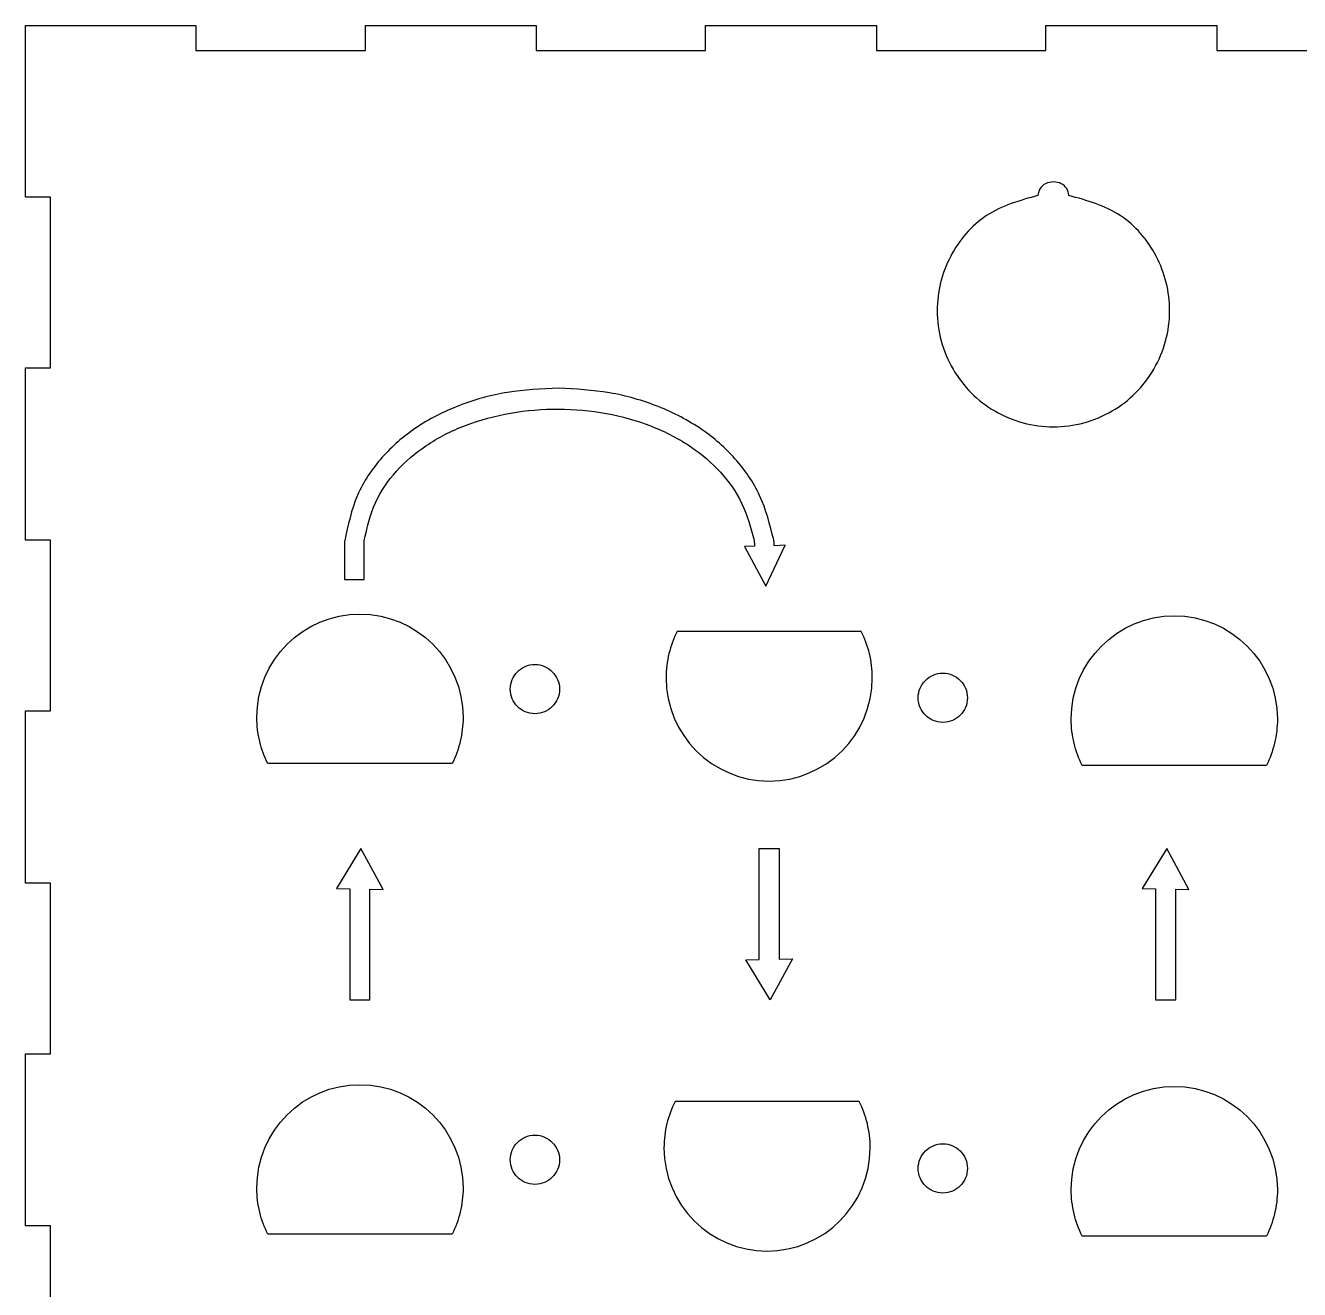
# Model space of a CAD drawing. Extents: x -830 to 230, y -333 to 309.
# Drawn here: x -548.5 to -395.9, y 156.6 to 308 of the extents above; entities that cross this region are included whole.
import ezdxf

# ---------------------------------------------------------------- set-up
doc = ezdxf.new("R2010")
doc.units = 0
doc.layers.add('newlayer', color=7, linetype='CONTINUOUS')

msp = doc.modelspace()

# ---------------------------------------------------------------- linework, layer by layer
at = {"layer": 'newlayer', "color": 7}
for p, q in [((-548.512673, 287.447274), (-548.512673, 308.025607)), ((-548.512673, 308.025607), (-528.083058, 308.025607)), ((-528.083058, 308.025607), (-528.083058, 305.025607)), ((-507.788443, 305.025607), (-507.788443, 308.025607)), ((-507.788443, 308.025607), (-487.313828, 308.025607)), ((-487.313828, 308.025607), (-487.313828, 305.025607)), ((-467.019211, 305.025607), (-467.019211, 308.025607)), ((-467.019211, 308.025607), (-446.544596, 308.025607)), ((-446.544596, 308.025607), (-446.544596, 305.025607)), ((-426.249981, 305.025607), (-426.249981, 308.025607)), ((-426.249981, 308.025607), (-405.775366, 308.025607)), ((-405.775366, 308.025607), (-405.775366, 305.025607)), ((-528.083058, 305.025607), (-507.788443, 305.025607)), ((-487.313828, 305.025607), (-467.019211, 305.025607)), ((-446.544596, 305.025607), (-426.249981, 305.025607)), ((-405.775366, 305.025607), (-385.480752, 305.025607)), ((-425.352972, 289.300625), (-425.352972, 289.300625)), ((-545.512673, 287.447274), (-548.512673, 287.447274)), ((-545.512673, 267.003941), (-545.512673, 287.447274)), ((-548.512673, 246.380608), (-548.512673, 267.003941)), ((-548.512673, 267.003941), (-545.512673, 267.003941)), ((-545.512673, 246.380608), (-548.512673, 246.380608)), ((-545.512673, 225.937274), (-545.512673, 246.380608)), ((-513.246822, 236.558544), (-512.111893, 236.974449)), ((-512.111893, 236.974449), (-510.928084, 237.279226)), ((-510.928084, 237.279226), (-509.701602, 237.466653)), ((-509.701602, 237.466653), (-508.438658, 237.530512)), ((-508.438658, 237.530512), (-507.175742, 237.466653)), ((-507.175742, 237.466653), (-505.94926, 237.279226)), ((-505.94926, 237.279226), (-504.765451, 236.974449)), ((-504.765451, 236.974449), (-503.630523, 236.558544)), ((-415.678789, 236.351912), (-414.543861, 236.767817)), ((-414.543861, 236.767817), (-413.360052, 237.072595)), ((-413.360052, 237.072595), (-412.13357, 237.260021)), ((-412.13357, 237.260021), (-410.870626, 237.32388)), ((-410.870626, 237.32388), (-409.60771, 237.260021)), ((-409.60771, 237.260021), (-408.381228, 237.072595)), ((-408.381228, 237.072595), (-407.197419, 236.767817)), ((-407.197419, 236.767817), (-406.06249, 236.351912)), ((-516.296261, 234.706249), (-515.345228, 235.418225)), ((-515.345228, 235.418225), (-514.326688, 236.037728)), ((-514.326688, 236.037728), (-513.246822, 236.558544)), ((-503.630523, 236.558544), (-502.550656, 236.037728)), ((-502.550656, 236.037728), (-501.532116, 235.418225)), ((-501.532116, 235.418225), (-500.581083, 234.706249)), ((-470.589102, 235.124237), (-470.734136, 234.803618)), ((-470.435488, 235.440049), (-470.589102, 235.124237)), ((-469.056381, 235.440049), (-470.435488, 235.440049)), ((-467.677246, 235.440049), (-469.056381, 235.440049)), ((-466.298111, 235.440049), (-467.677246, 235.440049)), ((-464.918975, 235.440049), (-466.298111, 235.440049)), ((-463.539868, 235.440049), (-464.918975, 235.440049)), ((-462.160733, 235.440049), (-463.539868, 235.440049)), ((-460.781598, 235.440049), (-462.160733, 235.440049)), ((-459.402462, 235.440049), (-460.781598, 235.440049)), ((-458.023355, 235.440049), (-459.402462, 235.440049)), ((-456.64422, 235.440049), (-458.023355, 235.440049)), ((-455.265084, 235.440049), (-456.64422, 235.440049)), ((-453.885949, 235.440049), (-455.265084, 235.440049)), ((-452.506842, 235.440049), (-453.885949, 235.440049)), ((-451.127707, 235.440049), (-452.506842, 235.440049)), ((-449.748571, 235.440049), (-451.127707, 235.440049)), ((-448.369436, 235.440049), (-449.748571, 235.440049)), ((-448.216048, 235.124299), (-448.369436, 235.440049)), ((-448.071438, 234.803714), (-448.216048, 235.124299)), ((-418.728229, 234.499617), (-417.777196, 235.211593)), ((-417.777196, 235.211593), (-416.758656, 235.831096)), ((-416.758656, 235.831096), (-415.678789, 236.351912)), ((-406.06249, 236.351912), (-404.982624, 235.831096)), ((-404.982624, 235.831096), (-403.964084, 235.211593)), ((-403.964084, 235.211593), (-403.013051, 234.499617)), ((-517.970911, 233.029775), (-517.173549, 233.908028)), ((-517.173549, 233.908028), (-516.296261, 234.706249)), ((-500.581083, 234.706249), (-499.703767, 233.908028)), ((-499.703767, 233.908028), (-498.906433, 233.029775)), ((-471.115983, 233.814294), (-471.22492, 233.475819)), ((-470.99776, 234.14851), (-471.115983, 233.814294)), ((-470.870421, 234.478329), (-470.99776, 234.14851)), ((-470.734136, 234.803618), (-470.870421, 234.478329)), ((-447.935745, 234.478433), (-448.071438, 234.803714)), ((-447.809112, 234.148597), (-447.935745, 234.478433)), ((-447.691736, 233.81435), (-447.809112, 234.148597)), ((-447.583729, 233.475836), (-447.691736, 233.81435)), ((-420.402879, 232.823144), (-419.605516, 233.701397)), ((-419.605516, 233.701397), (-418.728229, 234.499617)), ((-403.013051, 234.499617), (-402.135735, 233.701397)), ((-402.135735, 233.701397), (-401.338401, 232.823144)), ((-519.300968, 231.058067), (-518.682111, 232.077716)), ((-518.682111, 232.077716), (-517.970911, 233.029775)), ((-498.906433, 233.029775), (-498.195205, 232.077716)), ((-498.195205, 232.077716), (-497.576376, 231.058067)), ((-471.563841, 232.082099), (-471.623446, 231.724396)), ((-471.493991, 232.436228), (-471.563841, 232.082099)), ((-471.414122, 232.786649), (-471.493991, 232.436228)), ((-471.324347, 233.133227), (-471.414122, 232.786649)), ((-471.22492, 233.475819), (-471.324347, 233.133227)), ((-447.48529, 233.133196), (-447.583729, 233.475836)), ((-447.39656, 232.786568), (-447.48529, 233.133196)), ((-447.317678, 232.436098), (-447.39656, 232.786568)), ((-447.248788, 232.081926), (-447.317678, 232.436098)), ((-447.190086, 231.724199), (-447.248788, 232.081926)), ((-421.114107, 231.871084), (-420.402879, 232.823144)), ((-401.338401, 232.823144), (-400.627173, 231.871084)), ((-519.821216, 229.977048), (-519.300968, 231.058067)), ((-497.576376, 231.058067), (-497.056128, 229.977048)), ((-489.753317, 230.413367), (-489.56293, 230.622857)), ((-489.56293, 230.622857), (-489.353437, 230.813259)), ((-489.353437, 230.813259), (-489.126332, 230.98308)), ((-489.126332, 230.98308), (-488.883113, 231.130846)), ((-488.883113, 231.130846), (-488.625247, 231.255069)), ((-488.625247, 231.255069), (-488.354201, 231.35427)), ((-488.354201, 231.35427), (-488.071499, 231.426959)), ((-488.071499, 231.426959), (-487.77858, 231.471663)), ((-487.77858, 231.471663), (-487.476969, 231.486875)), ((-487.476969, 231.486875), (-487.17533, 231.471663)), ((-487.17533, 231.471663), (-486.88244, 231.426959)), ((-486.88244, 231.426959), (-486.59971, 231.35427)), ((-486.59971, 231.35427), (-486.328692, 231.255069)), ((-486.328692, 231.255069), (-486.070797, 231.130846)), ((-486.070797, 231.130846), (-485.827578, 230.98308)), ((-485.827578, 230.98308), (-485.600474, 230.813259)), ((-485.600474, 230.813259), (-485.39098, 230.622857)), ((-485.39098, 230.622857), (-485.200593, 230.413367)), ((-471.738875, 230.631248), (-471.755809, 230.260639)), ((-471.711218, 230.998834), (-471.738875, 230.631248)), ((-471.672638, 231.363265), (-471.711218, 230.998834)), ((-471.623446, 231.724396), (-471.672638, 231.363265)), ((-447.141713, 231.363053), (-447.190086, 231.724199)), ((-447.10381, 230.998633), (-447.141713, 231.363053)), ((-447.076435, 230.631081), (-447.10381, 230.998633)), ((-447.060066, 230.260538), (-447.076435, 230.631081)), ((-422.253184, 229.770416), (-421.732936, 230.851435)), ((-421.732936, 230.851435), (-421.114107, 231.871084)), ((-400.627173, 231.871084), (-400.008344, 230.851435)), ((-400.008344, 230.851435), (-399.488096, 229.770416)), ((-520.236676, 228.840881), (-519.821216, 229.977048)), ((-497.056128, 229.977048), (-496.640668, 228.840881)), ((-490.411742, 228.838516), (-490.367038, 229.131423)), ((-490.367038, 229.131423), (-490.294337, 229.414133)), ((-490.294337, 229.414133), (-490.195136, 229.685168)), ((-490.195136, 229.685168), (-490.070902, 229.94304)), ((-490.070902, 229.94304), (-489.923159, 230.186268)), ((-489.923159, 230.186268), (-489.753317, 230.413367)), ((-485.200593, 230.413367), (-485.03078, 230.186268)), ((-485.03078, 230.186268), (-484.883008, 229.94304)), ((-484.883008, 229.94304), (-484.758802, 229.685168)), ((-484.758802, 229.685168), (-484.659601, 229.414133)), ((-484.659601, 229.414133), (-484.586901, 229.131423)), ((-484.586901, 229.131423), (-484.542197, 228.838516)), ((-471.755809, 230.260639), (-471.761453, 229.887146)), ((-471.761453, 229.887146), (-471.76134, 229.887146)), ((-471.76134, 229.887146), (-471.697558, 228.622853)), ((-447.118204, 228.622853), (-447.054422, 229.887146)), ((-447.054422, 229.887146), (-447.060066, 230.260538)), ((-441.197407, 228.910418), (-441.049636, 229.153645)), ((-441.049636, 229.153645), (-440.879823, 229.380744)), ((-440.879823, 229.380744), (-440.689407, 229.590237)), ((-440.689407, 229.590237), (-440.479942, 229.780636)), ((-440.479942, 229.780636), (-440.252838, 229.950457)), ((-440.252838, 229.950457), (-440.009619, 230.098223)), ((-440.009619, 230.098223), (-439.751724, 230.222446)), ((-439.751724, 230.222446), (-439.480678, 230.321647)), ((-439.480678, 230.321647), (-439.197976, 230.394336)), ((-439.197976, 230.394336), (-438.905086, 230.43904)), ((-438.905086, 230.43904), (-438.603446, 230.454252)), ((-438.603446, 230.454252), (-438.301836, 230.43904)), ((-438.301836, 230.43904), (-438.008917, 230.394336)), ((-438.008917, 230.394336), (-437.726215, 230.321647)), ((-437.726215, 230.321647), (-437.455169, 230.222446)), ((-437.455169, 230.222446), (-437.197302, 230.098223)), ((-437.197302, 230.098223), (-436.954083, 229.950457)), ((-436.954083, 229.950457), (-436.726979, 229.780636)), ((-436.726979, 229.780636), (-436.517486, 229.590237)), ((-436.517486, 229.590237), (-436.327098, 229.380744)), ((-436.327098, 229.380744), (-436.157257, 229.153645)), ((-436.157257, 229.153645), (-436.009514, 228.910418)), ((-422.668644, 228.634249), (-422.253184, 229.770416)), ((-399.488096, 229.770416), (-399.072636, 228.634249)), ((-520.728335, 226.427982), (-520.541109, 227.655787)), ((-520.541109, 227.655787), (-520.236676, 228.840881)), ((-496.640668, 228.840881), (-496.336235, 227.655787)), ((-496.336235, 227.655787), (-496.149009, 226.427982)), ((-490.426982, 228.536894), (-490.411742, 228.838516)), ((-490.411742, 228.235274), (-490.426982, 228.536894)), ((-490.367038, 227.942367), (-490.411742, 228.235274)), ((-490.294337, 227.659657), (-490.367038, 227.942367)), ((-490.195136, 227.388622), (-490.294337, 227.659657)), ((-484.659601, 227.659657), (-484.758802, 227.388622)), ((-484.586901, 227.942367), (-484.659601, 227.659657)), ((-484.542197, 228.235274), (-484.586901, 227.942367)), ((-484.542197, 228.838516), (-484.526957, 228.536894)), ((-484.526957, 228.536894), (-484.542197, 228.235274)), ((-471.697558, 228.622853), (-471.510332, 227.395051)), ((-447.30543, 227.395048), (-447.118204, 228.622853)), ((-441.553459, 227.504271), (-441.538219, 227.805893)), ((-441.538219, 227.202651), (-441.553459, 227.504271)), ((-441.538219, 227.805893), (-441.493515, 228.0988)), ((-441.493515, 228.0988), (-441.420814, 228.381511)), ((-441.420814, 228.381511), (-441.321613, 228.652545)), ((-441.321613, 228.652545), (-441.197407, 228.910418)), ((-436.009514, 228.910418), (-435.88528, 228.652545)), ((-435.88528, 228.652545), (-435.786078, 228.381511)), ((-435.786078, 228.381511), (-435.713378, 228.0988)), ((-435.713378, 228.0988), (-435.668674, 227.805893)), ((-435.668674, 227.805893), (-435.653434, 227.504271)), ((-435.653434, 227.504271), (-435.668674, 227.202651)), ((-423.160303, 226.221351), (-422.973077, 227.449153)), ((-422.973077, 227.449153), (-422.668644, 228.634249)), ((-399.072636, 228.634249), (-398.768203, 227.449153)), ((-398.768203, 227.449153), (-398.580977, 226.221351)), ((-548.512673, 205.313942), (-548.512673, 225.937274)), ((-548.512673, 225.937274), (-545.512673, 225.937274)), ((-520.792117, 225.163689), (-520.728335, 226.427982)), ((-496.149009, 226.427982), (-496.085199, 225.163689)), ((-490.070902, 227.13075), (-490.195136, 227.388622)), ((-489.923159, 226.887522), (-490.070902, 227.13075)), ((-489.753317, 226.660421), (-489.923159, 226.887522)), ((-489.56293, 226.45093), (-489.753317, 226.660421)), ((-489.353437, 226.260532), (-489.56293, 226.45093)), ((-489.126332, 226.090707), (-489.353437, 226.260532)), ((-488.883113, 225.942944), (-489.126332, 226.090707)), ((-488.625247, 225.818721), (-488.883113, 225.942944)), ((-486.070797, 225.942944), (-486.328692, 225.818721)), ((-485.827578, 226.090707), (-486.070797, 225.942944)), ((-485.600474, 226.260532), (-485.827578, 226.090707)), ((-485.39098, 226.45093), (-485.600474, 226.260532)), ((-485.200593, 226.660421), (-485.39098, 226.45093)), ((-485.03078, 226.887522), (-485.200593, 226.660421)), ((-484.883008, 227.13075), (-485.03078, 226.887522)), ((-484.758802, 227.388622), (-484.883008, 227.13075)), ((-471.510332, 227.395051), (-471.20587, 226.209954)), ((-471.20587, 226.209954), (-470.790411, 225.073787)), ((-448.025351, 225.073787), (-447.609891, 226.209954)), ((-447.609891, 226.209954), (-447.30543, 227.395048)), ((-441.493515, 226.909744), (-441.538219, 227.202651)), ((-441.420814, 226.627034), (-441.493515, 226.909744)), ((-441.321613, 226.355999), (-441.420814, 226.627034)), ((-441.197407, 226.098127), (-441.321613, 226.355999)), ((-441.049636, 225.854899), (-441.197407, 226.098127)), ((-436.009514, 226.098127), (-436.157257, 225.854899)), ((-435.88528, 226.355999), (-436.009514, 226.098127)), ((-435.786078, 226.627034), (-435.88528, 226.355999)), ((-435.713378, 226.909744), (-435.786078, 226.627034)), ((-435.668674, 227.202651), (-435.713378, 226.909744)), ((-423.224085, 224.957057), (-423.160303, 226.221351)), ((-398.580977, 226.221351), (-398.517166, 224.957057)), ((-520.786614, 224.790196), (-520.792258, 225.163689)), ((-520.792258, 225.163689), (-520.792117, 225.163689)), ((-520.769681, 224.419587), (-520.786614, 224.790196)), ((-520.742023, 224.052002), (-520.769681, 224.419587)), ((-496.107212, 224.419754), (-496.134588, 224.052202)), ((-496.090843, 224.790298), (-496.107212, 224.419754)), ((-496.085199, 225.163689), (-496.090843, 224.790298)), ((-488.354201, 225.71952), (-488.625247, 225.818721)), ((-488.071499, 225.646828), (-488.354201, 225.71952)), ((-487.77858, 225.602124), (-488.071499, 225.646828)), ((-487.476969, 225.586912), (-487.77858, 225.602124)), ((-487.17533, 225.602124), (-487.476969, 225.586912)), ((-486.88244, 225.646828), (-487.17533, 225.602124)), ((-486.59971, 225.71952), (-486.88244, 225.646828)), ((-486.328692, 225.818721), (-486.59971, 225.71952)), ((-470.790411, 225.073787), (-470.270163, 223.992769)), ((-448.545599, 223.992769), (-448.025351, 225.073787)), ((-440.879823, 225.627798), (-441.049636, 225.854899)), ((-440.689407, 225.418307), (-440.879823, 225.627798)), ((-440.479942, 225.227909), (-440.689407, 225.418307)), ((-440.252838, 225.058084), (-440.479942, 225.227909)), ((-440.009619, 224.910321), (-440.252838, 225.058084)), ((-439.751724, 224.786098), (-440.009619, 224.910321)), ((-439.480678, 224.686897), (-439.751724, 224.786098)), ((-439.197976, 224.614205), (-439.480678, 224.686897)), ((-438.905086, 224.569501), (-439.197976, 224.614205)), ((-438.603446, 224.554261), (-438.905086, 224.569501)), ((-438.301836, 224.569501), (-438.603446, 224.554261)), ((-438.008917, 224.614205), (-438.301836, 224.569501)), ((-437.726215, 224.686897), (-438.008917, 224.614205)), ((-437.455169, 224.786098), (-437.726215, 224.686897)), ((-437.197302, 224.910321), (-437.455169, 224.786098)), ((-436.954083, 225.058084), (-437.197302, 224.910321)), ((-436.726979, 225.227909), (-436.954083, 225.058084)), ((-436.517486, 225.418307), (-436.726979, 225.227909)), ((-436.327098, 225.627798), (-436.517486, 225.418307)), ((-436.157257, 225.854899), (-436.327098, 225.627798)), ((-423.218864, 224.583564), (-423.224508, 224.957057)), ((-423.224508, 224.957057), (-423.224085, 224.957057)), ((-423.201931, 224.212956), (-423.218864, 224.583564)), ((-398.522811, 224.583666), (-398.53918, 224.213122)), ((-398.517166, 224.957057), (-398.522811, 224.583666)), ((-520.703443, 223.687571), (-520.742023, 224.052002)), ((-520.654252, 223.326439), (-520.703443, 223.687571)), ((-520.594646, 222.968737), (-520.654252, 223.326439)), ((-520.524796, 222.614607), (-520.594646, 222.968737)), ((-496.279593, 222.968909), (-496.348456, 222.614737)), ((-496.220891, 223.326637), (-496.279593, 222.968909)), ((-496.17249, 223.687782), (-496.220891, 223.326637)), ((-496.134588, 224.052202), (-496.17249, 223.687782)), ((-470.270163, 223.992769), (-469.651334, 222.97312)), ((-469.651334, 222.97312), (-468.940134, 222.02106)), ((-449.875628, 222.02106), (-449.164428, 222.97312)), ((-449.164428, 222.97312), (-448.545599, 223.992769)), ((-423.173991, 223.84537), (-423.201931, 224.212956)), ((-423.135411, 223.480939), (-423.173991, 223.84537)), ((-423.08622, 223.119807), (-423.135411, 223.480939)), ((-423.026614, 222.762105), (-423.08622, 223.119807)), ((-398.652859, 223.120005), (-398.711561, 222.762277)), ((-398.604458, 223.481151), (-398.652859, 223.120005)), ((-398.566555, 223.84557), (-398.604458, 223.481151)), ((-398.53918, 224.213122), (-398.566555, 223.84557)), ((-520.444899, 222.264186), (-520.524796, 222.614607)), ((-520.355153, 221.917608), (-520.444899, 222.264186)), ((-520.255698, 221.575016), (-520.355153, 221.917608)), ((-520.146788, 221.236541), (-520.255698, 221.575016)), ((-496.614535, 221.574999), (-496.722513, 221.236485)), ((-496.516096, 221.91764), (-496.614535, 221.574999)), ((-496.427337, 222.264268), (-496.516096, 221.91764)), ((-496.348456, 222.614737), (-496.427337, 222.264268)), ((-468.940134, 222.02106), (-468.142772, 221.142807)), ((-450.67299, 221.142807), (-449.875628, 222.02106)), ((-422.956764, 222.407975), (-423.026614, 222.762105)), ((-422.876867, 222.057554), (-422.956764, 222.407975)), ((-422.78712, 221.710977), (-422.876867, 222.057554)), ((-422.687665, 221.368384), (-422.78712, 221.710977)), ((-422.578756, 221.02991), (-422.687665, 221.368384)), ((-399.046502, 221.368367), (-399.154481, 221.029853)), ((-398.948063, 221.711008), (-399.046502, 221.368367)), ((-398.859304, 222.057636), (-398.948063, 221.711008)), ((-398.780423, 222.408105), (-398.859304, 222.057636)), ((-398.711561, 222.762277), (-398.780423, 222.408105)), ((-520.028565, 220.902325), (-520.146788, 221.236541)), ((-519.901198, 220.572506), (-520.028565, 220.902325)), ((-519.764913, 220.247217), (-519.901198, 220.572506)), ((-519.619879, 219.926598), (-519.764913, 220.247217)), ((-519.466294, 219.610786), (-519.619879, 219.926598)), ((-497.246854, 219.926536), (-497.400241, 219.610786)), ((-497.102215, 220.247121), (-497.246854, 219.926536)), ((-496.966522, 220.572402), (-497.102215, 220.247121)), ((-496.839917, 220.902238), (-496.966522, 220.572402)), ((-496.722513, 221.236485), (-496.839917, 220.902238)), ((-468.142772, 221.142807), (-467.265456, 220.344586)), ((-467.265456, 220.344586), (-466.314423, 219.63261)), ((-452.50131, 219.63261), (-451.550278, 220.344586)), ((-451.550278, 220.344586), (-450.67299, 221.142807)), ((-422.460533, 220.695693), (-422.578756, 221.02991)), ((-422.333166, 220.365874), (-422.460533, 220.695693)), ((-422.196881, 220.040585), (-422.333166, 220.365874)), ((-422.051847, 219.719967), (-422.196881, 220.040585)), ((-399.534182, 220.040489), (-399.678821, 219.719905)), ((-399.39849, 220.36577), (-399.534182, 220.040489)), ((-399.271885, 220.695606), (-399.39849, 220.36577)), ((-399.154481, 221.029853), (-399.271885, 220.695606)), ((-518.087158, 219.610786), (-519.466294, 219.610786)), ((-516.708023, 219.610786), (-518.087158, 219.610786)), ((-515.328916, 219.610786), (-516.708023, 219.610786)), ((-513.949781, 219.610786), (-515.328916, 219.610786)), ((-512.570645, 219.610786), (-513.949781, 219.610786)), ((-511.19151, 219.610786), (-512.570645, 219.610786)), ((-509.812403, 219.610786), (-511.19151, 219.610786)), ((-508.433268, 219.610786), (-509.812403, 219.610786)), ((-507.054132, 219.610786), (-508.433268, 219.610786)), ((-505.674997, 219.610786), (-507.054132, 219.610786)), ((-504.29589, 219.610786), (-505.674997, 219.610786)), ((-502.916754, 219.610786), (-504.29589, 219.610786)), ((-501.537619, 219.610786), (-502.916754, 219.610786)), ((-500.158484, 219.610786), (-501.537619, 219.610786)), ((-498.779377, 219.610786), (-500.158484, 219.610786)), ((-497.400241, 219.610786), (-498.779377, 219.610786)), ((-466.314423, 219.63261), (-465.295883, 219.013107)), ((-465.295883, 219.013107), (-464.216044, 218.492291)), ((-464.216044, 218.492291), (-463.081088, 218.076386)), ((-455.734646, 218.076386), (-454.599717, 218.492291)), ((-454.599717, 218.492291), (-453.519879, 219.013107)), ((-453.519879, 219.013107), (-452.50131, 219.63261)), ((-421.898262, 219.404154), (-422.051847, 219.719967)), ((-420.519126, 219.404154), (-421.898262, 219.404154)), ((-419.139991, 219.404154), (-420.519126, 219.404154)), ((-417.760884, 219.404154), (-419.139991, 219.404154)), ((-416.381748, 219.404154), (-417.760884, 219.404154)), ((-415.002613, 219.404154), (-416.381748, 219.404154)), ((-413.623478, 219.404154), (-415.002613, 219.404154)), ((-412.244371, 219.404154), (-413.623478, 219.404154)), ((-410.865235, 219.404154), (-412.244371, 219.404154)), ((-409.4861, 219.404154), (-410.865235, 219.404154)), ((-408.106965, 219.404154), (-409.4861, 219.404154)), ((-406.727858, 219.404154), (-408.106965, 219.404154)), ((-405.348722, 219.404154), (-406.727858, 219.404154)), ((-403.969587, 219.404154), (-405.348722, 219.404154)), ((-402.590452, 219.404154), (-403.969587, 219.404154)), ((-401.211344, 219.404154), (-402.590452, 219.404154)), ((-399.832209, 219.404154), (-401.211344, 219.404154)), ((-399.678821, 219.719905), (-399.832209, 219.404154)), ((-463.081088, 218.076386), (-461.897278, 217.771609)), ((-461.897278, 217.771609), (-460.670797, 217.584182)), ((-460.670797, 217.584182), (-459.407881, 217.520324)), ((-459.407881, 217.520324), (-458.144965, 217.584182)), ((-458.144965, 217.584182), (-456.918483, 217.771609)), ((-456.918483, 217.771609), (-455.734646, 218.076386)), ((-545.512673, 205.313942), (-548.512673, 205.313942)), ((-545.512673, 184.870608), (-545.512673, 205.313942)), ((-548.512673, 164.247275), (-548.512673, 184.870608)), ((-548.512673, 184.870608), (-545.512673, 184.870608)), ((-514.326688, 179.666819), (-513.246822, 180.187635)), ((-513.246822, 180.187635), (-512.111893, 180.60354)), ((-512.111893, 180.60354), (-510.928084, 180.908318)), ((-510.928084, 180.908318), (-509.701602, 181.095744)), ((-509.701602, 181.095744), (-508.438658, 181.159603)), ((-508.438658, 181.159603), (-507.175742, 181.095744)), ((-507.175742, 181.095744), (-505.94926, 180.908318)), ((-505.94926, 180.908318), (-504.765451, 180.60354)), ((-504.765451, 180.60354), (-503.630523, 180.187635)), ((-503.630523, 180.187635), (-502.550656, 179.666819)), ((-415.678789, 179.981015), (-414.543861, 180.39692)), ((-414.543861, 180.39692), (-413.360052, 180.701697)), ((-413.360052, 180.701697), (-412.13357, 180.889124)), ((-412.13357, 180.889124), (-410.870626, 180.952982)), ((-410.870626, 180.952982), (-409.60771, 180.889124)), ((-409.60771, 180.889124), (-408.381228, 180.701697)), ((-408.381228, 180.701697), (-407.197419, 180.39692)), ((-407.197419, 180.39692), (-406.06249, 179.981015)), ((-516.296261, 178.33534), (-515.345228, 179.047316)), ((-515.345228, 179.047316), (-514.326688, 179.666819)), ((-502.550656, 179.666819), (-501.532116, 179.047316)), ((-501.532116, 179.047316), (-500.581083, 178.33534)), ((-470.840308, 178.836906), (-470.985342, 178.516287)), ((-470.686694, 179.152718), (-470.840308, 178.836906)), ((-469.307587, 179.152718), (-470.686694, 179.152718)), ((-467.928452, 179.152718), (-469.307587, 179.152718)), ((-466.549317, 179.152718), (-467.928452, 179.152718)), ((-465.170181, 179.152718), (-466.549317, 179.152718)), ((-463.791074, 179.152718), (-465.170181, 179.152718)), ((-462.411939, 179.152718), (-463.791074, 179.152718)), ((-461.032804, 179.152718), (-462.411939, 179.152718)), ((-459.653668, 179.152718), (-461.032804, 179.152718)), ((-458.274561, 179.152718), (-459.653668, 179.152718)), ((-456.895426, 179.152718), (-458.274561, 179.152718)), ((-455.51629, 179.152718), (-456.895426, 179.152718)), ((-454.137155, 179.152718), (-455.51629, 179.152718)), ((-452.758048, 179.152718), (-454.137155, 179.152718)), ((-451.378913, 179.152718), (-452.758048, 179.152718)), ((-449.999777, 179.152718), (-451.378913, 179.152718)), ((-448.620642, 179.152718), (-449.999777, 179.152718)), ((-448.467254, 178.836968), (-448.620642, 179.152718)), ((-448.322644, 178.516383), (-448.467254, 178.836968)), ((-418.728229, 178.12872), (-417.777196, 178.840696)), ((-417.777196, 178.840696), (-416.758656, 179.460199)), ((-416.758656, 179.460199), (-415.678789, 179.981015)), ((-406.06249, 179.981015), (-404.982624, 179.460199)), ((-404.982624, 179.460199), (-403.964084, 178.840696)), ((-403.964084, 178.840696), (-403.013051, 178.12872)), ((-517.970911, 176.658867), (-517.173549, 177.53712)), ((-517.173549, 177.53712), (-516.296261, 178.33534)), ((-500.581083, 178.33534), (-499.703767, 177.53712)), ((-499.703767, 177.53712), (-498.906433, 176.658867)), ((-471.476126, 177.188488), (-471.575553, 176.845895)), ((-471.367189, 177.526963), (-471.476126, 177.188488)), ((-471.248966, 177.861179), (-471.367189, 177.526963)), ((-471.121627, 178.190998), (-471.248966, 177.861179)), ((-470.985342, 178.516287), (-471.121627, 178.190998)), ((-448.186951, 178.191102), (-448.322644, 178.516383)), ((-448.060318, 177.861266), (-448.186951, 178.191102)), ((-447.942942, 177.527019), (-448.060318, 177.861266)), ((-447.834935, 177.188505), (-447.942942, 177.527019)), ((-447.736496, 176.845864), (-447.834935, 177.188505)), ((-420.402879, 176.452246), (-419.605516, 177.330499)), ((-419.605516, 177.330499), (-418.728229, 178.12872)), ((-403.013051, 178.12872), (-402.135735, 177.330499)), ((-402.135735, 177.330499), (-401.338401, 176.452246)), ((-519.300968, 174.687158), (-518.682111, 175.706807)), ((-518.682111, 175.706807), (-517.970911, 176.658867)), ((-498.906433, 176.658867), (-498.195205, 175.706807)), ((-498.195205, 175.706807), (-497.576376, 174.687158)), ((-471.815047, 175.794767), (-471.874652, 175.437065)), ((-471.745197, 176.148897), (-471.815047, 175.794767)), ((-471.665328, 176.499318), (-471.745197, 176.148897)), ((-471.575553, 176.845895), (-471.665328, 176.499318)), ((-447.647766, 176.499236), (-447.736496, 176.845864)), ((-447.568884, 176.148767), (-447.647766, 176.499236)), ((-447.499994, 175.794595), (-447.568884, 176.148767)), ((-447.441292, 175.436867), (-447.499994, 175.794595)), ((-421.114107, 175.500187), (-420.402879, 176.452246)), ((-401.338401, 176.452246), (-400.627173, 175.500187)), ((-519.821216, 173.60614), (-519.300968, 174.687158)), ((-497.576376, 174.687158), (-497.056128, 173.60614)), ((-489.923159, 173.815371), (-489.753317, 174.042469)), ((-489.753317, 174.042469), (-489.56293, 174.251963)), ((-489.56293, 174.251963), (-489.353437, 174.442361)), ((-489.353437, 174.442361), (-489.126332, 174.612183)), ((-489.126332, 174.612183), (-488.883113, 174.759949)), ((-488.883113, 174.759949), (-488.625247, 174.884172)), ((-488.625247, 174.884172), (-488.354201, 174.983373)), ((-488.354201, 174.983373), (-488.071499, 175.056062)), ((-488.071499, 175.056062), (-487.77858, 175.100766)), ((-487.77858, 175.100766), (-487.476969, 175.115978)), ((-487.476969, 175.115978), (-487.17533, 175.100766)), ((-487.17533, 175.100766), (-486.88244, 175.056062)), ((-486.88244, 175.056062), (-486.59971, 174.983373)), ((-486.59971, 174.983373), (-486.328692, 174.884172)), ((-486.328692, 174.884172), (-486.070797, 174.759949)), ((-486.070797, 174.759949), (-485.827578, 174.612183)), ((-485.827578, 174.612183), (-485.600474, 174.442361)), ((-485.600474, 174.442361), (-485.39098, 174.251963)), ((-485.39098, 174.251963), (-485.200593, 174.042469)), ((-485.200593, 174.042469), (-485.03078, 173.815371)), ((-471.990364, 174.343916), (-472.007297, 173.973308)), ((-471.962424, 174.711502), (-471.990364, 174.343916)), ((-471.923844, 175.075933), (-471.962424, 174.711502)), ((-471.874652, 175.437065), (-471.923844, 175.075933)), ((-447.392919, 175.075722), (-447.441292, 175.436867)), ((-447.355016, 174.711302), (-447.392919, 175.075722)), ((-447.327641, 174.34375), (-447.355016, 174.711302)), ((-447.311272, 173.973206), (-447.327641, 174.34375)), ((-439.480678, 173.95075), (-439.197976, 174.023439)), ((-439.197976, 174.023439), (-438.905086, 174.068143)), ((-438.905086, 174.068143), (-438.603446, 174.083355)), ((-438.603446, 174.083355), (-438.301836, 174.068143)), ((-438.301836, 174.068143), (-438.008917, 174.023439)), ((-438.008917, 174.023439), (-437.726215, 173.95075)), ((-422.253184, 173.399519), (-421.732936, 174.480537)), ((-421.732936, 174.480537), (-421.114107, 175.500187)), ((-400.627173, 175.500187), (-400.008344, 174.480537)), ((-400.008344, 174.480537), (-399.488096, 173.399519)), ((-520.236676, 172.469972), (-519.821216, 173.60614)), ((-497.056128, 173.60614), (-496.640668, 172.469972)), ((-490.411742, 172.467618), (-490.367038, 172.760526)), ((-490.367038, 172.760526), (-490.294337, 173.043236)), ((-490.294337, 173.043236), (-490.195136, 173.314271)), ((-490.195136, 173.314271), (-490.070902, 173.572143)), ((-490.070902, 173.572143), (-489.923159, 173.815371)), ((-485.03078, 173.815371), (-484.883008, 173.572143)), ((-484.883008, 173.572143), (-484.758802, 173.314271)), ((-484.758802, 173.314271), (-484.659601, 173.043236)), ((-484.659601, 173.043236), (-484.586901, 172.760526)), ((-484.586901, 172.760526), (-484.542197, 172.467618)), ((-472.007297, 173.973308), (-472.012941, 173.599815)), ((-472.012941, 173.599815), (-472.012546, 173.599815)), ((-472.012546, 173.599815), (-471.948764, 172.335522)), ((-447.36941, 172.335522), (-447.305628, 173.599815)), ((-447.305628, 173.599815), (-447.311272, 173.973206)), ((-441.321613, 172.281648), (-441.197407, 172.53952)), ((-441.197407, 172.53952), (-441.049636, 172.782748)), ((-441.049636, 172.782748), (-440.879823, 173.009846)), ((-440.879823, 173.009846), (-440.689407, 173.219337)), ((-440.689407, 173.219337), (-440.479942, 173.409738)), ((-440.479942, 173.409738), (-440.252838, 173.57956)), ((-440.252838, 173.57956), (-440.009619, 173.727326)), ((-440.009619, 173.727326), (-439.751724, 173.851549)), ((-439.751724, 173.851549), (-439.480678, 173.95075)), ((-437.726215, 173.95075), (-437.455169, 173.851549)), ((-437.455169, 173.851549), (-437.197302, 173.727326)), ((-437.197302, 173.727326), (-436.954083, 173.57956)), ((-436.954083, 173.57956), (-436.726979, 173.409738)), ((-436.726979, 173.409738), (-436.517486, 173.219337)), ((-436.517486, 173.219337), (-436.327098, 173.009846)), ((-436.327098, 173.009846), (-436.157257, 172.782748)), ((-436.157257, 172.782748), (-436.009514, 172.53952)), ((-436.009514, 172.53952), (-435.88528, 172.281648)), ((-422.668644, 172.263352), (-422.253184, 173.399519)), ((-399.488096, 173.399519), (-399.072636, 172.263352)), ((-520.728335, 170.057074), (-520.541109, 171.284876)), ((-520.541109, 171.284876), (-520.236676, 172.469972)), ((-496.640668, 172.469972), (-496.336235, 171.284879)), ((-496.336235, 171.284879), (-496.149009, 170.057074)), ((-490.426982, 172.165996), (-490.411742, 172.467618)), ((-490.411742, 171.864377), (-490.426982, 172.165996)), ((-490.367038, 171.57147), (-490.411742, 171.864377)), ((-490.294337, 171.288759), (-490.367038, 171.57147)), ((-490.195136, 171.017724), (-490.294337, 171.288759)), ((-490.070902, 170.759852), (-490.195136, 171.017724)), ((-484.758802, 171.017724), (-484.883008, 170.759852)), ((-484.659601, 171.288759), (-484.758802, 171.017724)), ((-484.586901, 171.57147), (-484.659601, 171.288759)), ((-484.542197, 171.864377), (-484.586901, 171.57147)), ((-484.542197, 172.467618), (-484.526957, 172.165996)), ((-484.526957, 172.165996), (-484.542197, 171.864377)), ((-471.948764, 172.335522), (-471.761538, 171.107719)), ((-471.761538, 171.107719), (-471.457076, 169.922623)), ((-447.861097, 169.922623), (-447.556636, 171.107717)), ((-447.556636, 171.107717), (-447.36941, 172.335522)), ((-441.553459, 171.133373), (-441.538219, 171.434996)), ((-441.538219, 170.831754), (-441.553459, 171.133373)), ((-441.538219, 171.434996), (-441.493515, 171.727903)), ((-441.493515, 171.727903), (-441.420814, 172.010613)), ((-441.420814, 172.010613), (-441.321613, 172.281648)), ((-435.88528, 172.281648), (-435.786078, 172.010613)), ((-435.786078, 172.010613), (-435.713378, 171.727903)), ((-435.713378, 171.727903), (-435.668674, 171.434996)), ((-435.668674, 171.434996), (-435.653434, 171.133373)), ((-435.653434, 171.133373), (-435.668674, 170.831754)), ((-423.160303, 169.850453), (-422.973077, 171.078255)), ((-422.973077, 171.078255), (-422.668644, 172.263352)), ((-399.072636, 172.263352), (-398.768203, 171.078255)), ((-398.768203, 171.078255), (-398.580977, 169.850453)), ((-520.792117, 168.79278), (-520.728335, 170.057074)), ((-496.149009, 170.057074), (-496.085199, 168.79278)), ((-489.923159, 170.516625), (-490.070902, 170.759852)), ((-489.753317, 170.289523), (-489.923159, 170.516625)), ((-489.56293, 170.080033), (-489.753317, 170.289523)), ((-489.353437, 169.889634), (-489.56293, 170.080033)), ((-489.126332, 169.71981), (-489.353437, 169.889634)), ((-488.883113, 169.572047), (-489.126332, 169.71981)), ((-488.625247, 169.447824), (-488.883113, 169.572047)), ((-488.354201, 169.348623), (-488.625247, 169.447824)), ((-486.328692, 169.447824), (-486.59971, 169.348623)), ((-486.070797, 169.572047), (-486.328692, 169.447824)), ((-485.827578, 169.71981), (-486.070797, 169.572047)), ((-485.600474, 169.889634), (-485.827578, 169.71981)), ((-485.39098, 170.080033), (-485.600474, 169.889634)), ((-485.200593, 170.289523), (-485.39098, 170.080033)), ((-485.03078, 170.516625), (-485.200593, 170.289523)), ((-484.883008, 170.759852), (-485.03078, 170.516625)), ((-471.457076, 169.922623), (-471.041617, 168.786456)), ((-448.276557, 168.786456), (-447.861097, 169.922623)), ((-441.493515, 170.538847), (-441.538219, 170.831754)), ((-441.420814, 170.256136), (-441.493515, 170.538847)), ((-441.321613, 169.985101), (-441.420814, 170.256136)), ((-441.197407, 169.727229), (-441.321613, 169.985101)), ((-441.049636, 169.484002), (-441.197407, 169.727229)), ((-440.879823, 169.2569), (-441.049636, 169.484002)), ((-436.157257, 169.484002), (-436.327098, 169.2569)), ((-436.009514, 169.727229), (-436.157257, 169.484002)), ((-435.88528, 169.985101), (-436.009514, 169.727229)), ((-435.786078, 170.256136), (-435.88528, 169.985101)), ((-435.713378, 170.538847), (-435.786078, 170.256136)), ((-435.668674, 170.831754), (-435.713378, 170.538847)), ((-423.224085, 168.58616), (-423.160303, 169.850453)), ((-398.580977, 169.850453), (-398.517166, 168.58616)), ((-520.786614, 168.419287), (-520.792258, 168.79278)), ((-520.792258, 168.79278), (-520.792117, 168.79278)), ((-520.769681, 168.048679), (-520.786614, 168.419287)), ((-520.742023, 167.681093), (-520.769681, 168.048679)), ((-496.107212, 168.048845), (-496.134588, 167.681293)), ((-496.090843, 168.419389), (-496.107212, 168.048845)), ((-496.085199, 168.79278), (-496.090843, 168.419389)), ((-488.071499, 169.275931), (-488.354201, 169.348623)), ((-487.77858, 169.231227), (-488.071499, 169.275931)), ((-487.476969, 169.215987), (-487.77858, 169.231227)), ((-487.17533, 169.231227), (-487.476969, 169.215987)), ((-486.88244, 169.275931), (-487.17533, 169.231227)), ((-486.59971, 169.348623), (-486.88244, 169.275931)), ((-471.041617, 168.786456), (-470.521369, 167.705437)), ((-448.796805, 167.705437), (-448.276557, 168.786456)), ((-440.689407, 169.04741), (-440.879823, 169.2569)), ((-440.479942, 168.857011), (-440.689407, 169.04741)), ((-440.252838, 168.687187), (-440.479942, 168.857011)), ((-440.009619, 168.539424), (-440.252838, 168.687187)), ((-439.751724, 168.415201), (-440.009619, 168.539424)), ((-439.480678, 168.316), (-439.751724, 168.415201)), ((-439.197976, 168.243308), (-439.480678, 168.316)), ((-438.905086, 168.198604), (-439.197976, 168.243308)), ((-438.603446, 168.183392), (-438.905086, 168.198604)), ((-438.301836, 168.198604), (-438.603446, 168.183392)), ((-438.008917, 168.243308), (-438.301836, 168.198604)), ((-437.726215, 168.316), (-438.008917, 168.243308)), ((-437.455169, 168.415201), (-437.726215, 168.316)), ((-437.197302, 168.539424), (-437.455169, 168.415201)), ((-436.954083, 168.687187), (-437.197302, 168.539424)), ((-436.726979, 168.857011), (-436.954083, 168.687187)), ((-436.517486, 169.04741), (-436.726979, 168.857011)), ((-436.327098, 169.2569), (-436.517486, 169.04741)), ((-423.218864, 168.212667), (-423.224508, 168.58616)), ((-423.224508, 168.58616), (-423.224085, 168.58616)), ((-423.201931, 167.842058), (-423.218864, 168.212667)), ((-398.522811, 168.212769), (-398.53918, 167.842225)), ((-398.517166, 168.58616), (-398.522811, 168.212769)), ((-520.703443, 167.316662), (-520.742023, 167.681093)), ((-520.654252, 166.955531), (-520.703443, 167.316662)), ((-520.594646, 166.597828), (-520.654252, 166.955531)), ((-520.524796, 166.243698), (-520.594646, 166.597828)), ((-496.279593, 166.598), (-496.348456, 166.243828)), ((-496.220891, 166.955728), (-496.279593, 166.598)), ((-496.17249, 167.316874), (-496.220891, 166.955728)), ((-496.134588, 167.681293), (-496.17249, 167.316874)), ((-470.521369, 167.705437), (-469.90254, 166.685788)), ((-469.90254, 166.685788), (-469.19134, 165.733729)), ((-450.126834, 165.733729), (-449.415634, 166.685788)), ((-449.415634, 166.685788), (-448.796805, 167.705437)), ((-423.173991, 167.474472), (-423.201931, 167.842058)), ((-423.135411, 167.110042), (-423.173991, 167.474472)), ((-423.08622, 166.74891), (-423.135411, 167.110042)), ((-423.026614, 166.391208), (-423.08622, 166.74891)), ((-422.956764, 166.037078), (-423.026614, 166.391208)), ((-398.711561, 166.39138), (-398.780423, 166.037208)), ((-398.652859, 166.749108), (-398.711561, 166.39138)), ((-398.604458, 167.110253), (-398.652859, 166.749108)), ((-398.566555, 167.474673), (-398.604458, 167.110253)), ((-398.53918, 167.842225), (-398.566555, 167.474673)), ((-520.444899, 165.893277), (-520.524796, 166.243698)), ((-520.355153, 165.5467), (-520.444899, 165.893277)), ((-520.255698, 165.204107), (-520.355153, 165.5467)), ((-520.146788, 164.865633), (-520.255698, 165.204107)), ((-520.028565, 164.531417), (-520.146788, 164.865633)), ((-496.722513, 164.865576), (-496.839917, 164.531329)), ((-496.614535, 165.204091), (-496.722513, 164.865576)), ((-496.516096, 165.546731), (-496.614535, 165.204091)), ((-496.427337, 165.893359), (-496.516096, 165.546731)), ((-496.348456, 166.243828), (-496.427337, 165.893359)), ((-469.19134, 165.733729), (-468.393978, 164.855476)), ((-450.924196, 164.855476), (-450.126834, 165.733729)), ((-422.876867, 165.686657), (-422.956764, 166.037078)), ((-422.78712, 165.340079), (-422.876867, 165.686657)), ((-422.687665, 164.997487), (-422.78712, 165.340079)), ((-422.578756, 164.659012), (-422.687665, 164.997487)), ((-399.046502, 164.99747), (-399.154481, 164.658956)), ((-398.948063, 165.34011), (-399.046502, 164.99747)), ((-398.859304, 165.686739), (-398.948063, 165.34011)), ((-398.780423, 166.037208), (-398.859304, 165.686739)), ((-545.512673, 164.247275), (-548.512673, 164.247275)), ((-545.512673, 143.803941), (-545.512673, 164.247275)), ((-519.901198, 164.201598), (-520.028565, 164.531417)), ((-519.764913, 163.876308), (-519.901198, 164.201598)), ((-519.619879, 163.55569), (-519.764913, 163.876308)), ((-519.466294, 163.239877), (-519.619879, 163.55569)), ((-497.246854, 163.555628), (-497.400241, 163.239877)), ((-497.102215, 163.876212), (-497.246854, 163.555628)), ((-496.966522, 164.201493), (-497.102215, 163.876212)), ((-496.839917, 164.531329), (-496.966522, 164.201493)), ((-468.393978, 164.855476), (-467.516662, 164.057255)), ((-467.516662, 164.057255), (-466.565629, 163.345279)), ((-466.565629, 163.345279), (-465.547089, 162.725776)), ((-453.771085, 162.725776), (-452.752516, 163.345279)), ((-452.752516, 163.345279), (-451.801484, 164.057255)), ((-451.801484, 164.057255), (-450.924196, 164.855476)), ((-422.460533, 164.324796), (-422.578756, 164.659012)), ((-422.333166, 163.994977), (-422.460533, 164.324796)), ((-422.196881, 163.669688), (-422.333166, 163.994977)), ((-422.051847, 163.349069), (-422.196881, 163.669688)), ((-421.898262, 163.033257), (-422.051847, 163.349069)), ((-399.678821, 163.349007), (-399.832209, 163.033257)), ((-399.534182, 163.669592), (-399.678821, 163.349007)), ((-399.39849, 163.994873), (-399.534182, 163.669592)), ((-399.271885, 164.324709), (-399.39849, 163.994873)), ((-399.154481, 164.658956), (-399.271885, 164.324709)), ((-518.087158, 163.239877), (-519.466294, 163.239877)), ((-516.708023, 163.239877), (-518.087158, 163.239877)), ((-515.328916, 163.239877), (-516.708023, 163.239877)), ((-513.949781, 163.239877), (-515.328916, 163.239877)), ((-512.570645, 163.239877), (-513.949781, 163.239877)), ((-511.19151, 163.239877), (-512.570645, 163.239877)), ((-509.812403, 163.239877), (-511.19151, 163.239877)), ((-508.433268, 163.239877), (-509.812403, 163.239877)), ((-507.054132, 163.239877), (-508.433268, 163.239877)), ((-505.674997, 163.239877), (-507.054132, 163.239877)), ((-504.29589, 163.239877), (-505.674997, 163.239877)), ((-502.916754, 163.239877), (-504.29589, 163.239877)), ((-501.537619, 163.239877), (-502.916754, 163.239877)), ((-500.158484, 163.239877), (-501.537619, 163.239877)), ((-498.779377, 163.239877), (-500.158484, 163.239877)), ((-497.400241, 163.239877), (-498.779377, 163.239877)), ((-465.547089, 162.725776), (-464.46725, 162.20496)), ((-464.46725, 162.20496), (-463.332294, 161.789055)), ((-455.985852, 161.789055), (-454.850923, 162.20496)), ((-454.850923, 162.20496), (-453.771085, 162.725776)), ((-420.519126, 163.033257), (-421.898262, 163.033257)), ((-419.139991, 163.033257), (-420.519126, 163.033257)), ((-417.760884, 163.033257), (-419.139991, 163.033257)), ((-416.381748, 163.033257), (-417.760884, 163.033257)), ((-415.002613, 163.033257), (-416.381748, 163.033257)), ((-413.623478, 163.033257), (-415.002613, 163.033257)), ((-412.244371, 163.033257), (-413.623478, 163.033257)), ((-410.865235, 163.033257), (-412.244371, 163.033257)), ((-409.4861, 163.033257), (-410.865235, 163.033257)), ((-408.106965, 163.033257), (-409.4861, 163.033257)), ((-406.727858, 163.033257), (-408.106965, 163.033257)), ((-405.348722, 163.033257), (-406.727858, 163.033257)), ((-403.969587, 163.033257), (-405.348722, 163.033257)), ((-402.590452, 163.033257), (-403.969587, 163.033257)), ((-401.211344, 163.033257), (-402.590452, 163.033257)), ((-399.832209, 163.033257), (-401.211344, 163.033257)), ((-463.332294, 161.789055), (-462.148484, 161.484277)), ((-462.148484, 161.484277), (-460.922003, 161.296851)), ((-460.922003, 161.296851), (-459.659087, 161.232992)), ((-459.659087, 161.232992), (-458.396171, 161.296851)), ((-458.396171, 161.296851), (-457.169689, 161.484277)), ((-457.169689, 161.484277), (-455.985852, 161.789055))]:
    msp.add_line(p, q, dxfattribs=at)
at = {"layer": 'newlayer', "color": 1}
for p, q in [((-484.652122, 264.584201), (-484.652376, 264.584201)), ((-510.264466, 246.29267), (-510.280553, 246.29267)), ((-510.280553, 246.29267), (-510.280553, 246.14274)), ((-510.280553, 246.14274), (-510.280553, 241.653643)), ((-507.929275, 241.653643), (-507.929275, 246.29267)), ((-459.813011, 240.859893), (-457.486117, 245.772323)), ((-458.844904, 246.407323), (-458.860991, 246.407323)), ((-458.828535, 246.14274), (-458.820351, 246.14274)), ((-457.486117, 245.772323), (-458.795995, 245.719407)), ((-461.155457, 245.66649), (-462.359587, 245.631212)), ((-462.359587, 245.631212), (-459.813011, 240.859893)), ((-510.280553, 241.653643), (-507.929275, 241.653643)), ((-508.315242, 209.433952), (-511.234492, 204.662632)), ((-505.642965, 204.521521), (-508.315242, 209.433952)), ((-508.315242, 209.433952), (-508.315242, 209.433952)), ((-460.60741, 196.151865), (-460.60741, 209.433949)), ((-460.60741, 209.433949), (-458.208521, 209.433949)), ((-458.208521, 209.433949), (-458.208521, 196.204782)), ((-411.782119, 209.433952), (-414.701369, 204.662632)), ((-409.109841, 204.521521), (-411.782119, 209.433952)), ((-411.782119, 209.433952), (-411.782119, 209.433952)), ((-511.234492, 204.662632), (-509.638187, 204.618535)), ((-509.638187, 204.618535), (-509.638187, 191.336452)), ((-507.239298, 191.336452), (-507.239298, 204.565618)), ((-507.239298, 204.565618), (-505.642965, 204.521521)), ((-414.701369, 204.662632), (-413.105064, 204.618535)), ((-413.105064, 204.618535), (-413.105064, 191.336452)), ((-410.706175, 191.336452), (-410.706175, 204.565618)), ((-410.706175, 204.565618), (-409.109841, 204.521521)), ((-462.203715, 196.107768), (-460.60741, 196.151865)), ((-459.284437, 191.336452), (-462.203715, 196.107768)), ((-456.612188, 196.248879), (-459.284437, 191.336452)), ((-458.208521, 196.204782), (-456.612188, 196.248879)), ((-509.638187, 191.336452), (-507.239298, 191.336452)), ((-459.284437, 191.336452), (-459.284437, 191.336452)), ((-413.105064, 191.336452), (-410.706175, 191.336452))]:
    msp.add_line(p, q, dxfattribs=at)
at = {"layer": 'newlayer', "color": 7}
for points, knots in [([(-425.352972, 289.300625), (-425.673282, 289.257745), (-426.28933, 289.175275), (-427.038358, 288.543372), (-427.149991, 287.957947), (-427.205084, 287.669028)], [0, 0, 0, 0, 0.958583, 1.843628, 2.706025, 2.706025, 2.706025, 2.706025]), ([(-423.500917, 287.669028), (-423.556002, 287.957946), (-423.667618, 288.543369), (-424.416631, 289.175273), (-425.032669, 289.257745), (-425.352972, 289.300625)], [0, 0, 0, 0, 0.862391, 1.747425, 2.705988, 2.705988, 2.705988, 2.705988]), ([(-427.205084, 287.669028), (-429.369001, 287.062815), (-433.658316, 285.86118), (-438.172402, 280.542067), (-439.889995, 273.698281), (-437.970159, 266.579662), (-432.644677, 261.259757), (-425.35299, 259.284545), (-418.061237, 261.259763), (-412.735969, 266.579654), (-410.815567, 273.697684), (-412.535096, 280.540842), (-417.049557, 285.857703), (-421.337774, 287.06169), (-423.500917, 287.669028)], [0, 0, 0, 0, 6.613931, 13.11013, 19.822152, 27.103252, 34.168736, 41.449848, 48.730941, 55.796419, 63.077518, 69.787655, 76.284344, 82.89741, 82.89741, 82.89741, 82.89741])]:
    msp.add_open_spline(points, degree=3, knots=knots, dxfattribs=at)
at = {"layer": 'newlayer', "color": 1}
for points, knots in [([(-484.652376, 264.584201), (-486.700861, 264.491568), (-490.760486, 264.307992), (-496.593157, 262.683617), (-501.769841, 260.085005), (-505.977597, 256.425885), (-509.103127, 251.792969), (-509.870634, 248.157926), (-510.264466, 246.29267)], [0, 0, 0, 0, 6.135429, 12.159004, 18.014706, 23.364732, 28.746442, 34.418464, 34.418464, 34.418464, 34.418464]), ([(-458.860991, 246.407323), (-459.320013, 248.225376), (-460.215333, 251.771481), (-463.34113, 256.279347), (-467.509188, 259.926673), (-472.666344, 262.572686), (-478.52511, 264.258155), (-482.600321, 264.475015), (-484.652122, 264.584201)], [0, 0, 0, 0, 5.585309, 10.894128, 16.145795, 22.07331, 28.135987, 34.283736, 34.283736, 34.283736, 34.283736]), ([(-507.929275, 246.29267), (-507.577317, 247.854456), (-506.88975, 250.905476), (-504.184137, 254.807162), (-500.471629, 257.969006), (-495.78579, 260.323811), (-490.375226, 261.771694), (-484.656028, 262.247062), (-478.928218, 261.724859), (-473.491272, 260.219258), (-468.820283, 257.819133), (-465.139517, 254.660862), (-462.428282, 250.864783), (-461.623817, 247.88639), (-461.21241, 246.363226)], [0, 0, 0, 0, 4.76354, 9.305793, 13.937352, 19.285589, 24.890121, 30.646717, 36.414294, 42.056076, 47.476753, 52.019906, 56.510417, 61.210566, 61.210566, 61.210566, 61.210566]), ([(-461.21241, 246.363226), (-461.205225, 246.286122), (-461.190787, 246.131197), (-461.174614, 245.898723), (-461.161823, 245.743661), (-461.155457, 245.66649)], [0, 0, 0, 0, 0.232306, 0.466771, 0.699071, 0.699071, 0.699071, 0.699071]), ([(-458.820351, 246.14274), (-458.821303, 246.149606), (-458.823202, 246.163305), (-458.825416, 246.183949), (-458.831326, 246.220283), (-458.832713, 246.273083), (-458.838555, 246.340652), (-458.84281, 246.385333), (-458.844904, 246.407323)], [0, 0, 0, 0, 0.020795, 0.041487, 0.062278, 0.13115, 0.19953, 0.265794, 0.265794, 0.265794, 0.265794]), ([(-458.795995, 245.719407), (-458.799888, 245.765336), (-458.807787, 245.858515), (-458.81895, 245.999607), (-458.825327, 246.094831), (-458.828535, 246.14274)], [0, 0, 0, 0, 0.138283, 0.280541, 0.42459, 0.42459, 0.42459, 0.42459])]:
    msp.add_open_spline(points, degree=3, knots=knots, dxfattribs=at)

doc.saveas('drawing.dxf')
